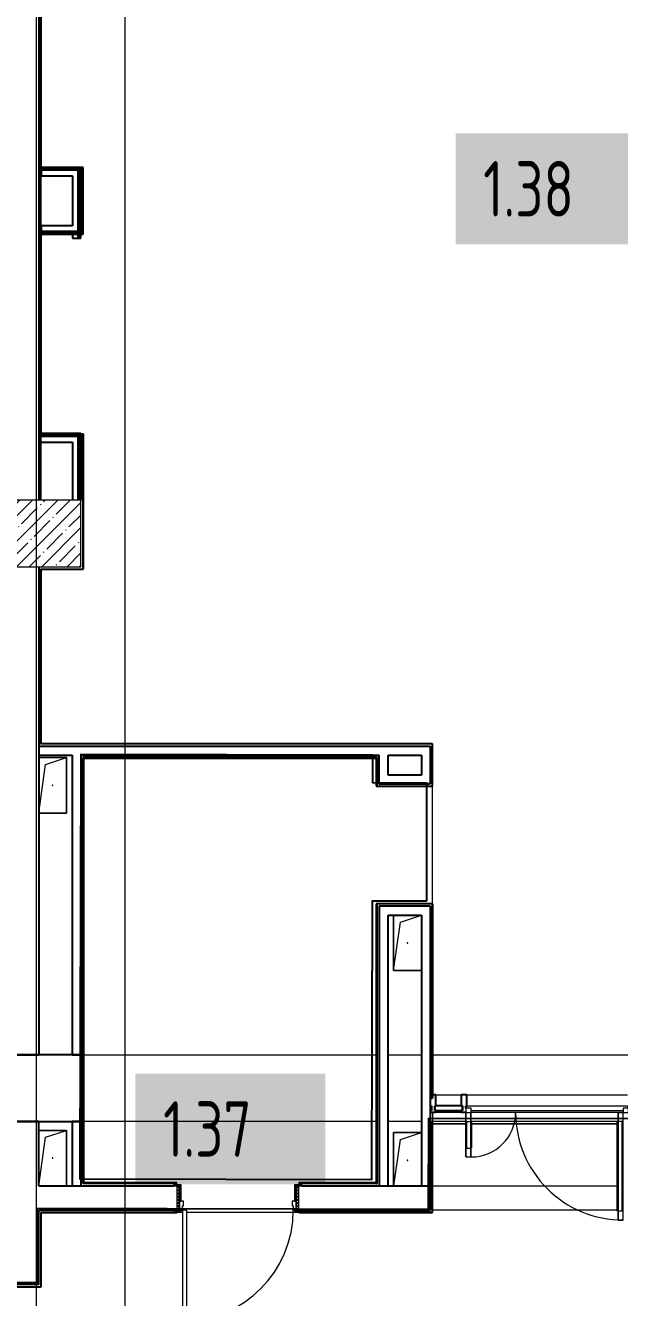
# Model space of a CAD drawing. Header units: millimetres. Extents: x 3914 to 443608, y -156176 to 78197.
# Drawn here: x 68517 to 73874, y -136000 to -124532 of the extents above; entities that cross this region are included whole.
import ezdxf

# ---------------------------------------------------------------- set-up
doc = ezdxf.new("R2010")
doc.units = ezdxf.units.MM
doc.linetypes.add('200_ШТРИХ__ш1_п0_6_', pattern=[160, 100, -60])
for name, color, linetype, lineweight in [('A-DETL-GENF', 7, 'Continuous', 9), ('A-DOOR-1', 7, 'Continuous', 5), ('A-DOOR-2', 7, '200_ШТРИХ__ш1_п0_6_', 5), ('A-DOOR-FRAM-2', 7, 'Continuous', 5), ('A-FLOR', 7, 'Continuous', 9), ('A-GENM', 7, 'Continuous', 9), ('A-GLAZ-CURT-2', 7, 'Continuous', 25), ('A-GLAZ-CWMG', 7, 'Continuous', 9), ('A-GLAZ-CWMG-1', 7, 'Continuous', 25), ('S-COLS-1', 7, 'Continuous', 5), ('Оси', 7, 'Continuous', 9)]:
    doc.layers.add(name, color=color, linetype=linetype, lineweight=lineweight)
doc.layers.add('A-DOOR-FRAM-1', color=7, linetype='Continuous', lineweight=5, true_color=0xc0c0c0)
doc.styles.add('СПДС', font='ГОСТ тип А.ttf', dxfattribs={"width": 0.9})

# ---------------------------------------------------------------- blocks, each defined once
blk = doc.blocks.new('BSC_Колонна _Прямоугольная - 600х600-V41-Объем проектирования 1 этажа')
at = {"layer": 'S-COLS-1'}
h = blk.add_hatch(dxfattribs=at)
h.set_pattern_fill('FP_67', color=256, style=0, pattern_type=2)
h.set_pattern_definition([(45, (-42460, -17000), (-114.04925, 114.04925), []), (45, (-42345.95, -17000), (-114.04925, 114.04925), [201.613, -40.323, 6.706, -33.617])])
h.paths.add_polyline_path([(300, -300), (300, 300), (-300, 300), (-300, -300), (-60, -300)])
for p, q in [((300, 300), (-300, 300)), ((-300, 300), (-300, -300)), ((300, -300), (300, 300)), ((-300, -300), (300, -300))]:
    blk.add_line(p, q, dxfattribs=at)
blk = doc.blocks.new('110_Дверь_СКБ_1Ст_Внутренняя1 - Д-11 1100x2100h_кладовые _все__ коридор _между помещениями блока столовой__ моечные _все_-32089417-Объем проектирования 1 этажа')
at = {"layer": 'A-DOOR-2'}
h = blk.add_hatch(dxfattribs=at)
h.set_pattern_fill('FP_85', color=256, style=0, pattern_type=2)
h.set_pattern_definition([(135, (1751.41, 174.685), (-14.14214, -14.14214), []), (225, (1751.41, 174.685), (14.14214, -14.14214), [])])
h.paths.add_polyline_path([(537.5, 110), (537.5, -110), (562.5, -110), (562.5, 110)])
at = {"layer": 'A-DOOR-FRAM-2'}
h = blk.add_hatch(dxfattribs=at)
h.set_pattern_fill('FP_86', color=256, style=0, pattern_type=2)
h.set_pattern_definition([(45, (-371.384, 174.685), (-14.1421, 14.1421), []), (135, (-371.384, 174.685), (-14.1421, -14.1421), [])])
h.paths.add_polyline_path([(-537.5, 110), (-537.5, -110), (-512.5, -110), (-512.5, 110)])
at = {"layer": 'A-DOOR-1'}
for p, q in [((512.5, 1110), (472.5, 1110)), ((472.5, 1110), (472.5, 110)), ((512.5, 110), (512.5, 1110)), ((472.5, 110), (512.5, 110))]:
    blk.add_line(p, q, dxfattribs=at)
blk.add_arc((512.5, 110), 1000, 90, 180, dxfattribs=at)
at = {"layer": 'A-DOOR-FRAM-1'}
for p, q in [((-497.5, 118), (-567.5, 118)), ((-567.5, 118), (-567.5, 110)), ((-497.5, 110), (-497.5, 118)), ((592.5, 118), (522.5, 118)), ((522.5, 118), (522.5, 110)), ((592.5, 110), (592.5, 118)), ((-567.5, 110), (-497.5, 110)), ((-512.5, 110), (-537.5, 110)), ((-537.5, 110), (-537.5, -110)), ((-487.5, 110), (-512.5, 110)), ((-512.5, 110), (-512.5, 30)), ((-512.5, -110), (-512.5, 110)), ((-497.5, 110), (-512.5, 110)), ((-512.5, 110), (-512.5, 109)), ((-512.5, 109), (-497.5, 109)), ((-512.5, 30), (-477.5, 30)), ((-497.5, 30), (-512.5, 30)), ((-512.5, 30), (-512.5, -110)), ((-497.5, 109), (-497.5, 110)), ((-497.5, -110), (-497.5, 30)), ((-487.5, 70), (-487.5, 110)), ((-477.5, 70), (-487.5, 70)), ((-477.5, 30), (-477.5, 70)), ((512.5, 70), (502.5, 70)), ((502.5, 70), (502.5, 30)), ((502.5, 30), (537.5, 30)), ((512.5, 110), (512.5, 70)), ((537.5, 110), (512.5, 110)), ((537.5, 110), (522.5, 110)), ((522.5, 110), (522.5, 109)), ((522.5, 110), (592.5, 110)), ((522.5, 109), (537.5, 109)), ((537.5, 30), (522.5, 30)), ((522.5, 30), (522.5, -110)), ((537.5, 30), (537.5, 110)), ((562.5, 110), (537.5, 110)), ((537.5, 110), (537.5, -110)), ((537.5, 109), (537.5, 110)), ((537.5, -110), (537.5, 30)), ((562.5, -110), (562.5, 110)), ((-497.5, -110), (-567.5, -110)), ((-567.5, -110), (-567.5, -118)), ((-537.5, -110), (-512.5, -110)), ((-512.5, -110), (-497.5, -110)), ((-497.5, -118), (-497.5, -110)), ((522.5, -110), (537.5, -110)), ((592.5, -110), (522.5, -110)), ((522.5, -110), (522.5, -118)), ((537.5, -110), (562.5, -110)), ((592.5, -118), (592.5, -110)), ((-567.5, -118), (-497.5, -118)), ((522.5, -118), (592.5, -118))]:
    blk.add_line(p, q, dxfattribs=at)
blk = doc.blocks.new('GM_Отверстие прямоугольное _в плите_ - Отверстие-21609826-Объем проектирования 1 этажа')
at = {"layer": 'A-GENM'}
for p, q in [((-125, -250), (-125, 250)), ((-125, 250), (-125, -250)), ((-63, 187), (125, 250)), ((-125, -250), (-63, 187)), ((125, -250), (-125, -250)), ((-125, -250), (125, -250))]:
    blk.add_line(p, q, dxfattribs=at)
for start, end in [(360, 180), (180, 360)]:
    blk.add_arc((0, 0), 2.5, start, end, dxfattribs=at)
blk = doc.blocks.new('GM_Отверстие прямоугольное _в плите_ - Отверстие-V170-Объем проектирования 1 этажа')
at = {"layer": 'A-GENM'}
for p, q in [((-125, -230), (-125, 250)), ((-125, 250), (125, 250)), ((125, 250), (-125, 250)), ((-125, 250), (-125, -230)), ((-63, 187), (125, 250)), ((-122, -230), (-63, 187))]:
    blk.add_line(p, q, dxfattribs=at)
for start, end in [(360, 180), (180, 360)]:
    blk.add_arc((0, 0), 2.5, start, end, dxfattribs=at)
blk = doc.blocks.new('GM_Отверстие прямоугольное _в плите_ - Отверстие-V171-Объем проектирования 1 этажа')
at = {"layer": 'A-GENM'}
for p, q in [((-125, 250), (125, 250)), ((125, 250), (-125, 250)), ((-63, 187), (125, 250)), ((125, 250), (125, -250)), ((125, -250), (125, 250)), ((-125, -250), (-63, 187))]:
    blk.add_line(p, q, dxfattribs=at)
for start, end in [(360, 180), (180, 360)]:
    blk.add_arc((0, 0), 2.5, start, end, dxfattribs=at)
blk = doc.blocks.new('GM_Отверстие прямоугольное _в плите_ - Отверстие-V172-Объем проектирования 1 этажа')
at = {"layer": 'A-GENM'}
for p, q in [((-125, 250), (125, 250)), ((125, 250), (-125, 250)), ((-63, 187), (125, 250)), ((125, 250), (125, -250)), ((125, -250), (125, 250)), ((-125, -250), (-63, 187)), ((125, -250), (-125, -250)), ((-125, -250), (125, -250))]:
    blk.add_line(p, q, dxfattribs=at)
for start, end in [(360, 180), (180, 360)]:
    blk.add_arc((0, 0), 2.5, start, end, dxfattribs=at)
blk = doc.blocks.new('Прямоугольный импост - Импост структурный с накладкой - 160мм Темный-V275-Объем проектирования 1 этажа')
at = {"layer": 'A-GLAZ-CWMG-1'}
for p, q in [((-50, 40), (-50, 140)), ((-50, 140), (0, 140)), ((0, 140), (0, 40)), ((-40, 40), (-50, 40)), ((-50, -17), (-50, 0)), ((-50, 0), (-40, 0)), ((-40, 0), (-40, 40)), ((-10, 40), (-10, 0)), ((0, 40), (-10, 40)), ((-10, 0), (0, 0)), ((0, 0), (0, -17)), ((0, -17), (-50, -17))]:
    blk.add_line(p, q, dxfattribs=at)
blk = doc.blocks.new('Системная панель - Стекло - 40мм-32785804-Объем проектирования 1 этажа')
at = {"layer": 'A-GLAZ-CURT-2'}
for p, q in [((125, 0), (-125, 0)), ((-125, 0), (-125, -40)), ((125, -40), (125, 0)), ((-125, -40), (125, -40))]:
    blk.add_line(p, q, dxfattribs=at)
blk = doc.blocks.new('Дверь_Витражная_остекление_ - В-9-32786634-Объем проектирования 1 этажа')
at = {"layer": 'A-DETL-GENF'}
for p, q in [((-684.5, 989), (-639.5, 989)), ((-684.5, 989), (-684.5, 20)), ((-639.5, 989), (-684.5, 989)), ((-684.5, 989), (-684.5, 20)), ((-639.5, 989), (-639.5, 20)), ((-639.5, 20), (-639.5, 989)), ((-684.5, 909), (-639.5, 909)), ((-674.5, 909), (-674.5, 100)), ((-630.5, 909), (-630.5, 100)), ((734.5, 420), (689.5, 420)), ((689.5, 420), (689.5, 20)), ((734.5, 420), (689.5, 420)), ((689.5, 420), (689.5, 20)), ((734.5, 420), (734.5, 20)), ((734.5, 20), (734.5, 420)), ((680.5, 340), (680.5, 100)), ((734.5, 340), (689.5, 340)), ((724.5, 340), (724.5, 100)), ((-684.5, 100), (-639.5, 100)), ((-639.5, 20), (-684.5, 20)), ((-684.5, 20), (-639.5, 20)), ((734.5, 100), (689.5, 100))]:
    blk.add_line(p, q, dxfattribs=at)
at = {"layer": 'A-DOOR-1'}
for p, q in [((-684.5, 989), (-684.5, 20)), ((684.5, 420), (684.5, 20)), ((-684.5, 20), (-734.5, 20)), ((-734.5, 20), (-734.5, -20)), ((-684.5, -20), (-684.5, 20)), ((734.5, 20), (684.5, 20)), ((684.5, 20), (684.5, -20)), ((734.5, -20), (734.5, 20)), ((-734.5, -20), (-684.5, -20)), ((684.5, -20), (734.5, -20))]:
    blk.add_line(p, q, dxfattribs=at)
for centre, radius, start, end in [((-684.5, 20), 969, 360, 90), ((684.5, 20), 400, 90, 180)]:
    blk.add_arc(centre, radius, start, end, dxfattribs=at)
blk = doc.blocks.new('Прямоугольный импост - Импост структурный с накладкой - 160мм Темный-32786259-Объем проектирования 1 этажа')
at = {"layer": 'A-GLAZ-CWMG'}
for p, q in [((46240, 11940), (47689, 11940)), ((46240, 11820), (46240, 11840)), ((46240, 11840), (47689, 11840)), ((47689, 11840), (47689, 11820)), ((46280, 11800), (47649, 11800)), ((46280, 11783), (47649, 11783))]:
    blk.add_line(p, q, dxfattribs=at)
blk = doc.blocks.new('Прямоугольный импост - Импост структурный с накладкой - 160мм Темный-32785802-Объем проектирования 1 этажа')
at = {"layer": 'A-GLAZ-CWMG'}
for p, q in [((45960, 11940), (46190, 11940)), ((45960, 11783), (46190, 11783))]:
    blk.add_line(p, q, dxfattribs=at)
blk = doc.blocks.new('Прямоугольный импост - Импост структурный с накладкой - 160мм Темный-V273-Объем проектирования 1 этажа')
at = {"layer": 'A-GLAZ-CWMG-1'}
for p, q in [((-25, 40), (-25, 140)), ((-25, 140), (25, 140)), ((25, 140), (25, 40)), ((-15, 40), (-25, 40)), ((-15, 20), (-15, 40)), ((15, 40), (15, 0)), ((25, 40), (15, 40)), ((15, 0), (25, 0)), ((25, 0), (25, -17)), ((25, -17), (-15, -17))]:
    blk.add_line(p, q, dxfattribs=at)

msp = doc.modelspace()

# ---------------------------------------------------------------- linework, layer by layer
for p, q in [((68637, -123412.7), (68637, -128812.7)), ((68657, -128812.7), (68657, -123412.7)), ((68658, -125812.7), (68658, -124013.7)), ((69017, -125811.7), (68657, -125811.7)), ((68657, -125812.7), (69017, -125812.7)), ((68658, -125812.7), (68658, -125887.7)), ((69004.5, -125825.2), (68658, -125825.2)), ((68992, -125837.7), (68658, -125837.7)), ((68658, -125887.7), (68942, -125887.7)), ((68942, -125887.7), (68942, -126337.7)), ((68992, -126387.7), (68992, -125837.7)), ((69004.5, -126450.2), (69004.5, -125825.2)), ((69017, -125812.7), (69017, -125811.7)), ((69017, -125812.7), (69017, -126412.7)), ((69017, -126450.2), (69017, -125812.7)), ((69037, -125812.7), (69017, -125812.7)), ((69037, -126412.7), (69037, -125812.7)), ((69038, -125812.7), (69037, -125812.7)), ((69038, -126412.7), (69038, -125812.7)), ((68942, -126337.7), (68658, -126337.7)), ((68658, -126337.7), (68658, -126413.7)), ((68942, -126412.7), (68657, -126412.7)), ((68658, -126387.7), (68992, -126387.7)), ((68658, -126400.2), (68992, -126400.2)), ((68658, -128212.7), (68658, -126413.7)), ((68658, -126413.7), (68942, -126413.7)), ((68942, -126412.7), (68942, -126450.2)), ((68942, -126412.7), (68992, -126412.7)), ((68942, -126450.2), (69017, -126450.2)), ((68992, -126450.2), (68992, -126412.7)), ((69017, -126412.7), (69037, -126412.7)), ((69037, -126412.2), (69037, -126412.7)), ((69037, -126412.7), (69038, -126412.7)), ((69017, -128212.7), (68637, -128212.7)), ((69017, -128211.7), (68657, -128211.7)), ((69017, -128212.7), (69017, -128211.7)), ((69017, -128212.7), (69017, -128812.7)), ((69017, -128212.7), (69017, -128212.7)), ((69017, -128812.7), (69017, -128212.7)), ((69038, -128212.7), (69037, -128212.7)), ((69037, -128212.7), (69037, -129432.7)), ((69038, -129433.7), (69038, -128212.7)), ((69004.5, -128225.2), (68637, -128225.2)), ((68992, -128237.7), (68637, -128237.7)), ((68637, -128287.7), (68942, -128287.7)), ((68942, -128287.7), (68942, -128812.7)), ((68992, -128812.7), (68992, -128237.7)), ((69004.5, -128812.7), (69004.5, -128225.2)), ((68637, -129412.7), (68637, -133812.7)), ((68658, -129432.7), (68657, -129432.7)), ((68658, -131004.8), (68658, -129433.7)), ((68658, -129433.7), (69038, -129433.7)), ((69037, -129432.7), (69037, -129432.7)), ((68657, -130750.3), (68657, -131010.3)), ((68637, -131030.3), (68637, -131110.3)), ((68637, -131030.3), (72167, -131030.3)), ((68657, -131004.8), (68658, -131004.8)), ((72187, -131009.3), (68657, -131009.3)), ((68658, -131009.3), (68658, -131010.3)), ((69466.1, -131010.3), (69466.1, -131009.3)), ((70101.9, -131009.3), (70101.9, -131010.3)), ((70124.1, -131010.3), (70124.1, -131009.3)), ((70124.1, -131009.3), (70124.1, -131010.3)), ((70709.9, -131010.3), (70709.9, -131009.3)), ((70713.9, -131009.3), (70713.9, -131010.3)), ((70713.9, -131010.3), (70713.9, -131009.3)), ((70860.4, -131009.3), (70860.4, -131010.3)), ((70896.7, -131010.3), (70896.7, -131009.3)), ((70896.7, -131010.3), (70896.7, -131009.3)), ((70910.2, -131010.3), (70910.2, -131009.3)), ((70950.2, -131010.3), (70950.2, -131009.3)), ((70951.9, -131009.3), (70951.9, -131010.3)), ((71029.2, -131009.3), (71029.2, -131010.3)), ((71029.5, -131010.3), (71029.5, -131009.3)), ((71596.5, -131010.3), (71596.5, -131009.3)), ((71597.9, -131010.3), (71597.9, -131009.3)), ((71598.1, -131010.3), (71598.1, -131009.3)), ((71599.7, -131010.3), (71599.7, -131009.3)), ((71859.9, -131010.3), (71859.9, -131009.3)), ((71860, -131009.3), (71860, -131010.3)), ((72167, -131030.3), (72167, -131370.3)), ((72185.8, -131010.3), (72185.8, -131009.3)), ((72187, -131009.3), (72188, -131009.3)), ((72188, -131009.8), (72187, -131009.8)), ((72187, -131009.8), (72187, -131010.3)), ((72188, -131010.3), (72188, -131009.3)), ((72188, -131390.1), (72188, -131009.3)), ((68637, -131110.3), (68937, -131110.3)), ((68937, -131110.3), (68937, -133812.7)), ((69017, -131110.3), (71707, -131110.3)), ((69017, -131110.3), (69017, -134992.7)), ((69037, -134972.7), (69037, -131130.3)), ((69045, -131130.3), (69037, -131130.3)), ((69037, -131138.3), (71679, -131138.3)), ((71687, -131130.3), (69045, -131130.3)), ((69045, -134972.7), (69045, -131130.3)), ((71679, -131138.3), (71679, -131390.1)), ((71687, -131130.3), (71687, -131389.1)), ((71707, -131370.3), (71707, -131110.3)), ((71787, -131110.3), (72087, -131110.3)), ((71787, -131290.3), (71787, -131110.3)), ((72087, -131110.3), (72087, -131290.3)), ((72087, -131290.3), (71787, -131290.3)), ((72187, -131279.2), (72188, -131279.2)), ((71679, -131389.1), (71687, -131389.1)), ((71679, -131390.1), (72188, -131390.1)), ((72167, -131369.1), (71707, -131369.1)), ((71707, -131370.3), (72167, -131370.3)), ((72187, -131323.2), (72188, -131323.2)), ((72187, -131346.8), (72188, -131346.8)), ((72188, -131389.1), (72187, -131389.1)), ((72187, -132451.7), (71678, -132451.7)), ((71678, -132451.7), (71678, -132452.7)), ((71678, -132452.7), (71679, -132452.7)), ((71687, -132452.7), (71679, -132452.7)), ((71679, -132452.7), (71679, -134972.7)), ((71687, -132472.7), (71687, -132452.7)), ((72187, -132451.7), (72187, -134202.7)), ((72188, -132452.7), (72187, -132452.7)), ((72188, -134202.7), (72188, -132452.7)), ((71687, -134972.7), (71687, -132472.7)), ((72167, -132472.7), (71707, -132472.7)), ((71707, -132472.7), (71707, -134992.7)), ((71787, -132552.7), (72087, -132552.7)), ((71787, -134992.7), (71787, -132552.7)), ((72087, -132552.7), (72087, -134992.7)), ((72167, -132472.7), (72167, -134202.7)), ((72188, -132809.8), (72187, -132809.8)), ((72187, -132810.3), (72188, -132810.3)), ((72188, -132919), (72187, -132919)), ((72187, -133002.6), (72188, -133002.6)), ((72188, -133235.9), (72187, -133235.9)), ((72187, -133236.4), (72188, -133236.4)), ((68937, -133812.7), (68417, -133812.7)), ((68417, -133812.7), (68637, -133812.7)), ((69017, -133812.7), (68937, -133812.7)), ((68937, -133812.7), (69017, -133812.7)), ((69017, -134412.7), (69017, -133812.7)), ((72188, -133847.6), (72187, -133847.6)), ((72187, -133848.1), (72188, -133848.1)), ((72188, -133868.4), (72187, -133868.4)), ((72188, -133907.6), (72187, -133907.6)), ((72187, -133908.1), (72188, -133908.1)), ((72188, -133921.5), (72187, -133921.5)), ((72187, -133922), (72188, -133922)), ((72187, -133938.3), (72188, -133938.3)), ((72167, -134202.7), (72167, -135212.7)), ((72167, -134202.7), (72187, -134202.7)), ((72187, -134202.2), (72188, -134202.2)), ((72187, -134202.7), (72188, -134202.7)), ((68417, -134412.7), (68937, -134412.7)), ((68637, -134412.7), (68417, -134412.7)), ((68637, -134992.7), (68637, -134412.7)), ((68937, -134412.7), (69017, -134412.7)), ((68937, -134412.7), (68937, -134992.7)), ((69017, -134412.7), (68937, -134412.7)), ((72187, -134422.7), (72167, -134422.7)), ((72187, -134433.7), (72187, -134422.7)), ((72188, -134422.7), (72187, -134422.7)), ((72188, -135233.7), (72188, -134422.7)), ((69882, -134964.7), (69037, -134964.7)), ((69857, -134972.7), (69037, -134972.7)), ((69857, -134972.7), (69882, -134972.7)), ((69882, -134972.7), (69882, -134964.7)), ((71687, -134964.7), (70982, -134964.7)), ((70982, -134964.7), (70982, -134972.7)), ((70982, -134972.7), (71007, -134972.7)), ((71679, -134972.7), (71007, -134972.7)), ((71679, -134972.7), (71687, -134972.7)), ((68637, -134992.7), (69852, -134992.7)), ((71012, -134992.7), (72167, -134992.7)), ((68637, -135882.7), (68637, -135212.7)), ((68637, -135212.7), (69852, -135212.7)), ((68657, -135232.7), (69857, -135232.7)), ((68657, -135232.7), (68657, -135233.7)), ((68658, -135233.7), (69882, -135233.7)), ((68658, -135903.7), (68658, -135233.7)), ((69882, -135233.7), (69882, -135232.7)), ((70982, -135232.7), (70982, -135233.7)), ((70982, -135233.7), (72188, -135233.7)), ((72187, -135232.7), (71007, -135232.7)), ((71012, -135212.7), (72167, -135212.7)), ((68637, -135882.7), (64797, -135882.7)), ((65018, -135903.7), (68658, -135903.7))]:
    msp.add_line(p, q)
at = {"flags": 128}
msp.add_lwpolyline([(72135.2, -132424), (72137.7, -131362.4), (71649.7, -131361.2), (71650.3, -131109.4), (69016.3, -131103.2), (69007.3, -134929.7), (71641.3, -134935.9), (71647.2, -132422.9)], close=True, dxfattribs=at)
msp.add_lwpolyline([(74207.1, -134389.9), (72151.6, -134385.1), (72149.7, -135206.1), (68619.7, -135197.8), (68618.1, -135867.8), (64978.1, -135859.2), (64972.8, -138147.2), (65717, -138149)], dxfattribs=at)
at = {"layer": 'A-FLOR'}
for p, q in [((68657, -125811.7), (68657, -124012.7)), ((69037, -125812.2), (68657, -125812.2)), ((69037, -126412.2), (69037, -125812.7)), ((68657, -128211.7), (68657, -126412.2)), ((69017, -128212.7), (68657, -128212.7)), ((69037, -128212.7), (69017, -128212.7)), ((69037, -129432.7), (69037, -128212.7)), ((68657, -130750.3), (68657, -129432.7)), ((68658, -129432.7), (69037, -129432.7)), ((72187, -131010.3), (68657, -131010.3)), ((72187, -134172.7), (72187, -131010.3)), ((71687, -131389.1), (72187, -131389.1)), ((72187, -132452.7), (71687, -132452.7)), ((69045, -133812.7), (71320, -133812.7)), ((71321.6, -133812.7), (71679, -133812.7)), ((71787, -133812.7), (72087, -133812.7)), ((72187, -133812.7), (74397, -133812.7)), ((72187, -134329.7), (72187, -134432.7)), ((71679, -134412.7), (69045, -134412.7)), ((72087, -134412.7), (71787, -134412.7)), ((72487, -134412.7), (72167, -134412.7)), ((72187, -134432.7), (72487, -134432.7)), ((72487, -134433.7), (72187, -134433.7)), ((72187, -135232.7), (72187, -134433.7)), ((73861, -134412.7), (72532, -134412.7)), ((72532, -134432.7), (73861, -134432.7)), ((73861, -134433.7), (72532, -134433.7)), ((69857, -134984.7), (69857, -134972.7)), ((71007, -134972.7), (71007, -134984.7)), ((72187, -134992.7), (73861, -134992.7)), ((69932, -135232.7), (68657, -135232.7)), ((68657, -135902.7), (68657, -135233.7)), ((69857, -135232.7), (69857, -135220.7)), ((69932, -135232.7), (69857, -135232.7)), ((71007, -135232.7), (69972, -135232.7)), ((72187, -135232.7), (69972, -135232.7)), ((71007, -135220.7), (71007, -135232.7)), ((73861, -135212.7), (72187, -135212.7)), ((65017, -135902.7), (68657, -135902.7))]:
    msp.add_line(p, q, dxfattribs=at)
at = {"layer": 'Оси'}
for points in [[(68617, -148019), (68617, -143019), (68617, -123714.7), (68617, -118714.7)], [(69845, -148019), (69845, -147299.5), (69417, -146736.2), (69417, -141736.2), (69417, -123714.7), (69417, -118714.7)]]:
    msp.add_lwpolyline(points, dxfattribs=at)

# ---------------------------------------------------------------- block references
for name, p in [('BSC_Колонна _Прямоугольная - 600х600-V41-Объем проектирования 1 этажа', (68717, -129112.7)), ('GM_Отверстие прямоугольное _в плите_ - Отверстие-V172-Объем проектирования 1 этажа', (68762, -131382.7)), ('GM_Отверстие прямоугольное _в плите_ - Отверстие-21609826-Объем проектирования 1 этажа', (71962, -132802.7)), ('Прямоугольный импост - Импост структурный с накладкой - 160мм Темный-32785802-Объем проектирования 1 этажа', (26257, -146112.7)), ('Прямоугольный импост - Импост структурный с накладкой - 160мм Темный-32786259-Объем проектирования 1 этажа', (26257, -146112.7)), ('GM_Отверстие прямоугольное _в плите_ - Отверстие-V171-Объем проектирования 1 этажа', (68762, -134742.7)), ('GM_Отверстие прямоугольное _в плите_ - Отверстие-V170-Объем проектирования 1 этажа', (71962, -134762.7))]:
    msp.add_blockref(name, p)
at = {"extrusion": (0, 0, -1)}
for name, p in [('Прямоугольный импост - Импост структурный с накладкой - 160мм Темный-V275-Объем проектирования 1 этажа', (-72167, -134312.7)), ('Прямоугольный импост - Импост структурный с накладкой - 160мм Темный-V273-Объем проектирования 1 этажа', (-72472, -134312.7))]:
    msp.add_blockref(name, p, dxfattribs=at)
at = {"rotation": 180}
for name, p in [('Системная панель - Стекло - 40мм-32785804-Объем проектирования 1 этажа', (72332, -134312.7)), ('Дверь_Витражная_остекление_ - В-9-32786634-Объем проектирования 1 этажа', (73221.5, -134312.7)), ('110_Дверь_СКБ_1Ст_Внутренняя1 - Д-11 1100x2100h_кладовые _все__ коридор _между помещениями блока столовой__ моечные _все_-32089417-Объем проектирования 1 этажа', (70444.5, -135102.7))]:
    msp.add_blockref(name, p, dxfattribs=at)

# ---------------------------------------------------------------- texts
at = {"char_height": 500, "width": 1212.151, "attachment_point": 1, "style": 'СПДС', "bg_fill": 1, "box_fill_scale": 1.5, "bg_fill_color": 7, "bg_fill_true_color": 16777215, "bg_fill_transparency": 0}
for s, insert in [('1.38', (72644.8, -125754.7)), ('1.37', (69759, -134230.9))]:
    msp.add_mtext(s, dxfattribs=dict(at, insert=insert))

doc.saveas('drawing.dxf')
